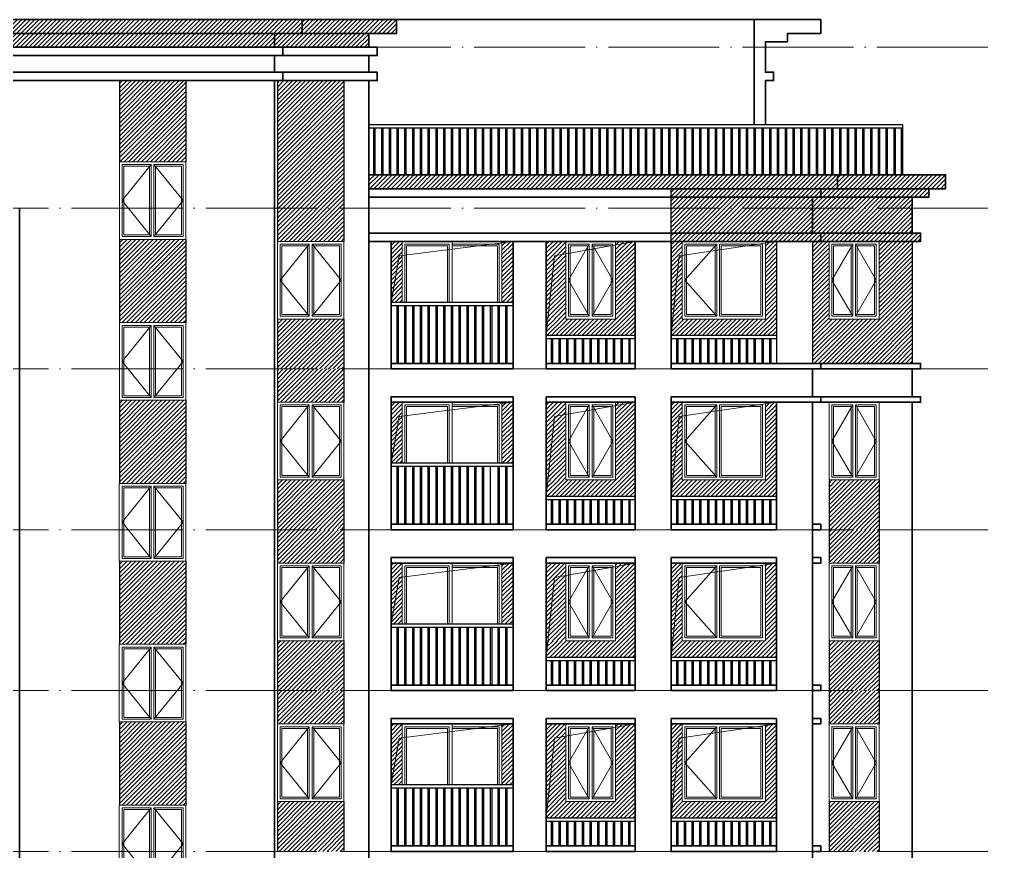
# Model space of a CAD drawing. Extents: x 27938 to 725830, y -209821 to 1628073.
# Drawn here: x 310917 to 328517, y 57840 to 72840 of the extents above; entities that cross this region are included whole.
import ezdxf
from ezdxf.xclip import XClip

# ---------------------------------------------------------------- set-up
doc = ezdxf.new("R2010")
doc.units = 0
doc.header["$LTSCALE"] = 1000
doc.header["$MEASUREMENT"] = 0
doc.header["$XCLIPFRAME"] = 0
doc.linetypes.add('DOTE', pattern=[2.42, 2, -0.2, 0.02, -0.2])
doc.layers.add('3-剖面填充（细）', color=250, linetype='Continuous')
doc.layers.add('Stair-栏杆', color=142, linetype='Continuous')
for name, color, linetype, lineweight in [('DOTE', 19, 'DOTE', 9), ('WINDOW', 144, 'Continuous', 15), ('立面-中轮廓线', 213, 'Continuous', 35), ('立面-普通轮廓', 7, 'Continuous', 18), ('立面-洞口示意', 152, 'Continuous', 13), ('立面-窗开启线', 250, 'Continuous', 13)]:
    doc.layers.add(name, color=color, linetype=linetype, lineweight=lineweight)
pattern_1 = [(45, (-276178.246, 5800), (-39.2886205, 39.2886205), [])]
pattern_2 = [(45, (-276228.246, 5800), (-39.2886205, 39.2886205), [])]
pattern_3 = [(45, (-240617.81, 31264.28), (-39.2886205, 39.2886205), [])]
pattern_4 = [(45, (-240667.81, 31264.28), (-39.2886205, 39.2886205), [])]
pattern_5 = [(45, (-240617.81, 34164.28), (-39.2886205, 39.2886205), [])]
pattern_6 = [(45, (-240667.81, 34164.28), (-39.2886205, 39.2886205), [])]
pattern_7 = [(45, (-234667.73, 13864.28), (-39.2886205, 39.2886205), [])]

# ---------------------------------------------------------------- blocks, each defined once
blk = doc.blocks.new('HFHCDSFFDGD')
at = {"layer": '3-剖面填充（细）'}
h = blk.add_hatch(dxfattribs=at)
h.set_pattern_fill('ANSI31', color=256, scale=35)
h.set_pattern_definition([(45, (-274079.86, 7223), (-39.2886205, 39.2886205), [])])
h.paths.add_polyline_path([(280006, 40476), (280006, 41076), (281206, 41076), (281207, 40476)])
h = blk.add_hatch(dxfattribs=at)
h.set_pattern_fill('ANSI31', color=256, scale=35)
h.set_pattern_definition([(45, (-283729.73, 7223), (-39.2886205, 39.2886205), [])])
h.paths.add_polyline_path([(289956, 41076), (290856, 41076), (290856, 40476), (289956, 40476)])
h = blk.add_hatch(dxfattribs=at)
h.set_pattern_fill('ANSI31', color=256, scale=35)
h.set_pattern_definition([(45, (-272178.246, 5800), (-39.2886205, 39.2886205), [])])
h.paths.add_polyline_path([(282056, 39376), (282256, 39376), (282256, 40476), (282056, 40476)])
h = blk.add_hatch(dxfattribs=at)
h.set_pattern_fill('ANSI31', color=256, scale=35)
h.set_pattern_definition([(45, (-274178.246, 5800), (-39.2886205, 39.2886205), [])])
h.paths.add_polyline_path([(284056, 39376), (284256, 39376), (284256, 40476), (284056, 40476)])
h = blk.add_hatch(dxfattribs=at)
h.set_pattern_fill('ANSI31', color=256, scale=35)
h.set_pattern_definition([(45, (-274978.28, 5800), (-39.2886205, 39.2886205), [])])
h.paths.add_polyline_path([(285206, 39076), (284856, 39076), (284856, 40476), (285206, 40476)])
h = blk.add_hatch(dxfattribs=at)
h.set_pattern_fill('ANSI31', color=256, scale=35)
h.set_pattern_definition(pattern_2)
h.paths.add_polyline_path([(286456, 39076), (286106, 39076), (286106, 40476), (286456, 40476)])
h = blk.add_hatch(dxfattribs=at)
h.set_pattern_fill('ANSI31', color=256, scale=35)
h.set_pattern_definition(pattern_1)
h.paths.add_polyline_path([(287306, 39076), (287106, 39076), (287106, 40476), (287306, 40476)])
h = blk.add_hatch(dxfattribs=at)
h.set_pattern_fill('ANSI31', color=256, scale=35)
h.set_pattern_definition(pattern_1)
h.paths.add_polyline_path([(289006, 39076), (288806, 39076), (288806, 40476), (289006, 40476)])
h = blk.add_hatch(dxfattribs=at)
h.set_pattern_fill('ANSI31', color=256, scale=35)
h.set_pattern_definition([(45, (-274079.86, 4923), (-39.2886205, 39.2886205), [])])
h.paths.add_polyline_path([(280006, 38176), (280006, 39076), (281206, 39076), (281207, 38176)])
h = blk.add_hatch(dxfattribs=at)
h.set_pattern_fill('ANSI31', color=256, scale=35)
h.set_pattern_definition(pattern_2)
h.paths.add_polyline_path([(286456, 38776), (284856, 38776), (284856, 39076), (286456, 39076)])
h = blk.add_hatch(dxfattribs=at)
h.set_pattern_fill('ANSI31', color=256, scale=35)
h.set_pattern_definition(pattern_1)
h.paths.add_polyline_path([(289006, 38776), (287106, 38776), (287106, 39076), (289006, 39076)])
h = blk.add_hatch(dxfattribs=at)
h.set_pattern_fill('ANSI31', color=256, scale=35)
h.set_pattern_definition([(45, (-283729.73, 4923), (-39.2886205, 39.2886205), [])])
h.paths.add_polyline_path([(290856, 38176), (289956, 38176), (289956, 39076), (290856, 39076)])
for p, q in [((280006, 41076), (280006, 40476)), ((281206, 41076), (281206, 40476)), ((289956, 41076), (289956, 40476)), ((290856, 41076), (290856, 40476)), ((280006, 39076), (280006, 38176)), ((281206, 39076), (281206, 38176)), ((289956, 39076), (289956, 38176)), ((290856, 39076), (290856, 38176))]:
    blk.add_line(p, q, dxfattribs=at)
blk = doc.blocks.new('A$C1B273453')
at = {"layer": 'WINDOW'}
for points in [[(50, 1350), (575, 1350), (575, 50), (50, 50)], [(1150, 1350), (625, 1350), (625, 50), (1150, 50)]]:
    blk.add_lwpolyline(points, close=True, dxfattribs=at)
at = {"layer": 'WINDOW', "color": 250}
for points in [[(80, 1320), (545, 1320), (545, 80), (80, 80)], [(1120, 1320), (655, 1320), (655, 80), (1120, 80)]]:
    blk.add_lwpolyline(points, close=True, dxfattribs=at)
at = {"layer": '立面-普通轮廓'}
blk.add_lwpolyline([(1200, 1400), (0, 1400), (0, 0), (1200, 0)], close=True, dxfattribs=at)
at = {"layer": '立面-窗开启线', "color": 251, "ltscale": 0.5, "true_color": 0x636466}
for points in [[(575, 1350), (50, 700), (575, 50)], [(625, 1350), (1150, 700), (625, 50)]]:
    blk.add_lwpolyline(points, dxfattribs=at)
blk = doc.blocks.new('A$C318717E3')
at = {"layer": 'WINDOW'}
for points in [[(50, 1350), (425, 1350), (425, 50), (50, 50)], [(850, 1350), (475, 1350), (475, 50), (850, 50)]]:
    blk.add_lwpolyline(points, close=True, dxfattribs=at)
at = {"layer": 'WINDOW', "color": 250}
for points in [[(80, 1320), (395, 1320), (395, 80), (80, 80)], [(820, 1320), (505, 1320), (505, 80), (820, 80)]]:
    blk.add_lwpolyline(points, close=True, dxfattribs=at)
at = {"layer": '立面-普通轮廓'}
blk.add_lwpolyline([(0, 1400), (900, 1400), (900, 0), (0, 0)], close=True, dxfattribs=at)
at = {"layer": '立面-窗开启线', "color": 251, "ltscale": 0.5, "true_color": 0x636466}
for points in [[(425, 1350), (50, 700), (425, 50)], [(475, 1350), (850, 700), (475, 50)]]:
    blk.add_lwpolyline(points, dxfattribs=at)
blk = doc.blocks.new('A$C1F9D7F8A')
at = {"layer": 'WINDOW'}
for points in [[(-1450, 1350), (-875, 1350), (-875, 50), (-1450, 50)], [(-50, 1350), (-825, 1350), (-825, 50), (-50, 50)]]:
    blk.add_lwpolyline(points, close=True, dxfattribs=at)
at = {"layer": 'WINDOW', "color": 250}
for points in [[(-1420, 1320), (-905, 1320), (-905, 80), (-1420, 80)], [(-80, 1320), (-795, 1320), (-795, 80), (-80, 80)]]:
    blk.add_lwpolyline(points, close=True, dxfattribs=at)
at = {"layer": '立面-普通轮廓'}
blk.add_lwpolyline([(0, 1400), (-1500, 1400), (-1500, 0), (0, 0)], close=True, dxfattribs=at)
at = {"layer": '立面-窗开启线', "color": 251, "ltscale": 0.5, "true_color": 0x636466}
blk.add_lwpolyline([(-875, 1350), (-1450, 700), (-875, 50)], dxfattribs=at)
blk = doc.blocks.new('A$C2CF43C8D')
at = {"layer": 'WINDOW'}
blk.add_line((900, 2300), (900, 0), dxfattribs=at)
for points in [[(50, 2250), (850, 2250), (850, 50), (50, 50)], [(1750, 2250), (900, 2250), (900, 50), (1750, 50)]]:
    blk.add_lwpolyline(points, close=True, dxfattribs=at)
at = {"layer": 'WINDOW', "color": 250}
blk.add_lwpolyline([(80, 2220), (820, 2220), (820, 80), (80, 80)], close=True, dxfattribs=at)
blk.add_lwpolyline([(900, 80), (1720, 80), (1720, 2220), (900, 2220)], dxfattribs=at)
at = {"layer": '立面-普通轮廓'}
blk.add_lwpolyline([(0, 2300), (1800, 2300), (1800, 0), (0, 0)], close=True, dxfattribs=at)
blk = doc.blocks.new('HFGHFHFHF')
at = {"layer": 'Stair-栏杆'}
for p, q in [((284256, 39376), (282056, 39376)), ((284256, 39316), (282056, 39316)), ((286456, 38776), (284856, 38776)), ((289006, 38776), (287106, 38776)), ((286456, 38716), (284856, 38716)), ((289006, 38716), (287106, 38716))]:
    blk.add_line(p, q, dxfattribs=at)
for points in [[(282161, 39316), (282161, 38276)], [(282191, 38276), (282191, 39316)], [(282301, 39316), (282301, 38276)], [(282331, 38276), (282331, 39316)], [(282441, 39316), (282441, 38276)], [(282471, 38276), (282471, 39316)], [(282581, 39316), (282581, 38276)], [(282611, 38276), (282611, 39316)], [(282721, 39316), (282721, 38276)], [(282751, 38276), (282751, 39316)], [(282861, 39316), (282861, 38276)], [(282891, 38276), (282891, 39316)], [(283001, 39316), (283001, 38276)], [(283031, 38276), (283031, 39316)], [(283141, 39316), (283141, 38276)], [(283171, 38276), (283171, 39316)], [(283281, 39316), (283281, 38276)], [(283311, 38276), (283311, 39316)], [(283421, 39316), (283421, 38276)], [(283451, 38276), (283451, 39316)], [(283561, 39316), (283561, 38276)], [(283591, 38276), (283591, 39316)], [(283701, 39316), (283701, 38276)], [(283731, 38276), (283731, 39316)], [(283841, 39316), (283841, 38276)], [(283871, 39316), (283871, 38276)], [(283981, 39316), (283981, 38276)], [(284011, 38276), (284011, 39316)], [(284121, 39316), (284121, 38276)], [(284151, 38276), (284151, 39316)], [(284941, 38716), (284941, 38276)], [(284971, 38276), (284971, 38716)], [(285081, 38716), (285081, 38276)], [(285111, 38276), (285111, 38716)], [(285221, 38716), (285221, 38276)], [(285251, 38276), (285251, 38716)], [(285361, 38716), (285361, 38276)], [(285391, 38276), (285391, 38716)], [(285501, 38716), (285501, 38276)], [(285531, 38276), (285531, 38716)], [(285641, 38716), (285641, 38276)], [(285671, 38276), (285671, 38716)], [(285781, 38716), (285781, 38276)], [(285811, 38276), (285811, 38716)], [(285921, 38716), (285921, 38276)], [(285951, 38276), (285951, 38716)], [(286061, 38716), (286061, 38276)], [(286091, 38276), (286091, 38716)], [(286201, 38716), (286201, 38276)], [(286231, 38276), (286231, 38716)], [(286341, 38716), (286341, 38276)], [(286371, 38276), (286371, 38716)], [(287201, 38716), (287201, 38276)], [(287231, 38276), (287231, 38716)], [(287341, 38716), (287341, 38276)], [(287371, 38276), (287371, 38716)], [(287481, 38716), (287481, 38276)], [(287511, 38276), (287511, 38716)], [(287621, 38716), (287621, 38276)], [(287651, 38276), (287651, 38716)], [(287761, 38716), (287761, 38276)], [(287791, 38276), (287791, 38716)], [(287901, 38716), (287901, 38276)], [(287931, 38276), (287931, 38716)], [(288041, 38716), (288041, 38276)], [(288071, 38276), (288071, 38716)], [(288181, 38716), (288181, 38276)], [(288211, 38276), (288211, 38716)], [(288321, 38716), (288321, 38276)], [(288351, 38276), (288351, 38716)], [(288461, 38716), (288461, 38276)], [(288491, 38276), (288491, 38716)], [(288601, 38716), (288601, 38276)], [(288631, 38276), (288631, 38716)], [(288741, 38716), (288741, 38276)], [(288771, 38276), (288771, 38716)], [(288881, 38716), (288881, 38276)], [(288911, 38276), (288911, 38716)]]:
    blk.add_lwpolyline(points, dxfattribs=at)
at = {"layer": '立面-中轮廓线'}
for p, q in [((275356, 41076), (275356, 38176)), ((279956, 41076), (279956, 38176)), ((279956, 41076), (279956, 38176)), ((281656, 41076), (281656, 38176)), ((289656, 41076), (289656, 38176)), ((291456, 41076), (291456, 38176)), ((282056, 40576), (282056, 38176)), ((284256, 40576), (284256, 38176)), ((284856, 40576), (284856, 38176)), ((286456, 40576), (286456, 38176)), ((287106, 40576), (287106, 38176)), ((289006, 40576), (289006, 38176))]:
    blk.add_line(p, q, dxfattribs=at)
for points in [[(284256, 40576), (282056, 40576), (282056, 40476), (284256, 40476)], [(284256, 38276), (282056, 38276), (282056, 38176), (284256, 38176)]]:
    blk.add_lwpolyline(points, close=True, dxfattribs=at)
for points in [[(286456, 40576), (284856, 40576)], [(289006, 40576), (287106, 40576)], [(289656, 40476), (289806, 40476), (289806, 40576), (289656, 40576)], [(284856, 40476), (286456, 40476)], [(287106, 40476), (289006, 40476)], [(286456, 38276), (284856, 38276)], [(289006, 38276), (287106, 38276)], [(289656, 38176), (289806, 38176), (289806, 38276), (289656, 38276)], [(284856, 38176), (286456, 38176)], [(287106, 38176), (289006, 38176)]]:
    blk.add_lwpolyline(points, dxfattribs=at)
for name, p in [('A$C1B273453', (277156, 40511)), ('A$C1B273453', (280006, 39076)), ('A$C318717E3', (285206, 39076)), ('A$C1F9D7F8A', (288806, 39076)), ('A$C318717E3', (289956, 39076))]:
    blk.add_blockref(name, p)
ref = blk.add_blockref('A$C2CF43C8D', (282256, 38176))
XClip(ref).set_block_clipping_path([(0, 1199.9999183439), (1800.0002853817, 2300.0000000003)])

msp = doc.modelspace()

# ---------------------------------------------------------------- hatches: boundary and pattern name
at = {"layer": '3-剖面填充（细）'}
h = msp.add_hatch(dxfattribs=at)
h.set_pattern_fill('ANSI31', color=256, scale=35)
h.set_pattern_definition([(45, (-141249.87, 26564.31), (-39.2886205, 39.2886205), [])])
h.paths.add_polyline_path([(317216.5, 72340.3), (309216.7, 72340.3), (309216.7, 72590.3), (308716.7, 72590.3), (308716.7, 72840.3), (317716.5, 72840.3), (317716.5, 72590.3), (317216.5, 72590.3)])
h = msp.add_hatch(dxfattribs=at)
h.set_pattern_fill('ANSI31', color=256, scale=35)
h.set_pattern_definition([(45, (-208069.29, 36187.31), (-39.2886205, 39.2886205), [])])
h.paths.add_polyline_path([(312716.5, 70275.3), (313916.9, 70275.3), (313917.5, 71740.3), (312717.1, 71740.3)])
h = msp.add_hatch(dxfattribs=at)
h.set_pattern_fill('ANSI31', color=256, scale=35)
h.set_pattern_definition([(45, (-232319.29, 35587.28), (-39.2886205, 39.2886205), [])])
h.paths.add_polyline_path([(316766.7, 68840.3), (316766.7, 71740.3), (315567.1, 71740.3), (315566.3, 68840.3)])
h = msp.add_hatch(dxfattribs=at)
h.set_pattern_fill('ANSI31', color=256, scale=35)
h.set_pattern_definition([(45, (-151149.965, 23764.28), (-39.2886205, 39.2886205), [])])
h.paths.add_polyline_path([(317416.6, 70040.3), (317216.6, 69790.3), (317216.6, 69790.3)])
h.paths.add_polyline_path([(317216.7, 70040.3), (317216.7, 69790.3), (322666.7, 69790.3), (322666.7, 68840.3), (327166.5, 68840.3), (327166.5, 68990.3), (327016.5, 68990.3), (327016.5, 69640.3), (327316.5, 69640.3), (327316.5, 69790.3), (327616.5, 69790.3), (327616.5, 70040.3)])
h = msp.add_hatch(dxfattribs=at)
h.set_pattern_fill('ANSI31', color=256, scale=35)
h.set_pattern_definition([(45, (-208069.296, 33322.28), (-39.2886205, 39.2886205), [])])
h.paths.add_polyline_path([(312716.5, 67375.3), (313916.9, 67375.3), (313917.5, 68875.3), (312717.1, 68875.3)])
h = msp.add_hatch(dxfattribs=at)
h.set_pattern_fill('ANSI31', color=256, scale=35)
h.set_pattern_definition([(45, (-236617.81, 34164.28), (-39.2886205, 39.2886205), [])])
h.paths.add_polyline_path([(317616.6, 67740.3), (317816.6, 67740.3), (317816.6, 68840.3), (317616.6, 68840.3)])
h = msp.add_hatch(dxfattribs=at)
h.set_pattern_fill('ANSI31', color=256, scale=35)
h.set_pattern_definition([(45, (-238617.81, 34164.28), (-39.2886205, 39.2886205), [])])
h.paths.add_polyline_path([(319616.6, 67740.3), (319816.6, 67740.3), (319816.6, 68840.3), (319616.6, 68840.3)])
h = msp.add_hatch(dxfattribs=at)
h.set_pattern_fill('ANSI31', color=256, scale=35)
h.set_pattern_definition([(45, (-239417.84, 34164.28), (-39.2886205, 39.2886205), [])])
h.paths.add_polyline_path([(320766.6, 67440.3), (320416.6, 67440.3), (320416.6, 68840.3), (320766.6, 68840.3)])
h = msp.add_hatch(dxfattribs=at)
h.set_pattern_fill('ANSI31', color=256, scale=35)
h.set_pattern_definition(pattern_6)
h.paths.add_polyline_path([(322016.5, 67440.3), (321666.6, 67440.3), (321666.6, 68840.3), (322016.5, 68840.3)])
h = msp.add_hatch(dxfattribs=at)
h.set_pattern_fill('ANSI31', color=256, scale=35)
h.set_pattern_definition(pattern_5)
h.paths.add_polyline_path([(322866.5, 67440.3), (322666.5, 67440.3), (322666.5, 68840.3), (322866.5, 68840.3)])
h = msp.add_hatch(dxfattribs=at)
h.set_pattern_fill('ANSI31', color=256, scale=35)
h.set_pattern_definition(pattern_5)
h.paths.add_polyline_path([(324566.5, 67440.3), (324366.5, 67440.3), (324366.5, 68840.3), (324566.5, 68840.3)])
h = msp.add_hatch(dxfattribs=at)
h.set_pattern_fill('ANSI31', color=256, scale=35)
h.set_pattern_definition(pattern_7)
h.paths.add_polyline_path([(325516.6, 67440.3), (325216.7, 67440.3), (325216.7, 68840.3), (325516.6, 68840.3)])
h = msp.add_hatch(dxfattribs=at)
h.set_pattern_fill('ANSI31', color=256, scale=35)
h.set_pattern_definition(pattern_7)
h.paths.add_polyline_path([(327016.7, 67440.3), (326416.6, 67440.3), (326416.6, 68840.3), (327016.7, 68840.3)])
h = msp.add_hatch(dxfattribs=at)
h.set_pattern_fill('ANSI31', color=256, scale=35)
h.set_pattern_definition([(45, (-238519.42, 33287.28), (-39.2886205, 39.2886205), [])])
h.paths.add_polyline_path([(315566.6, 66540.3), (315566.6, 67440.3), (316766.2, 67440.3), (316767, 66540.3)])
h = msp.add_hatch(dxfattribs=at)
h.set_pattern_fill('ANSI31', color=256, scale=35)
h.set_pattern_definition(pattern_6)
h.paths.add_polyline_path([(322016.5, 67140.3), (320416.6, 67140.3), (320416.6, 67440.3), (322016.5, 67440.3)])
h = msp.add_hatch(dxfattribs=at)
h.set_pattern_fill('ANSI31', color=256, scale=35)
h.set_pattern_definition(pattern_5)
h.paths.add_polyline_path([(324566.5, 67140.3), (322666.5, 67140.3), (322666.5, 67440.3), (324566.5, 67440.3)])
h = msp.add_hatch(dxfattribs=at)
h.set_pattern_fill('ANSI31', color=256, scale=35)
h.set_pattern_definition(pattern_7)
h.paths.add_polyline_path([(327017, 66640.3), (325217, 66640.3), (325216.3, 67440.3), (327016.3, 67440.3)])
h = msp.add_hatch(dxfattribs=at)
h.set_pattern_fill('ANSI31', color=256, scale=35)
h.set_pattern_definition([(45, (-238519.42, 32687.28), (-39.2886205, 39.2886205), [])])
h.paths.add_polyline_path([(315566.6, 65940.3), (315566.6, 66540.3), (316766.4, 66540.3), (316767, 65940.3)])
h = msp.add_hatch(dxfattribs=at)
h.set_pattern_fill('ANSI31', color=256, scale=35)
h.set_pattern_definition([(45, (-208069.296, 30422.28), (-39.2886205, 39.2886205), [])])
h.paths.add_polyline_path([(312716.5, 64475.3), (313916.9, 64475.3), (313917.5, 65975.3), (312717.1, 65975.3)])
h = msp.add_hatch(dxfattribs=at)
h.set_pattern_fill('ANSI31', color=256, scale=35)
h.set_pattern_definition([(45, (-236617.81, 31264.28), (-39.2886205, 39.2886205), [])])
h.paths.add_polyline_path([(317616.6, 64840.3), (317816.6, 64840.3), (317816.6, 65940.3), (317616.6, 65940.3)])
h = msp.add_hatch(dxfattribs=at)
h.set_pattern_fill('ANSI31', color=256, scale=35)
h.set_pattern_definition([(45, (-238617.81, 31264.28), (-39.2886205, 39.2886205), [])])
h.paths.add_polyline_path([(319616.6, 64840.3), (319816.6, 64840.3), (319816.6, 65940.3), (319616.6, 65940.3)])
h = msp.add_hatch(dxfattribs=at)
h.set_pattern_fill('ANSI31', color=256, scale=35)
h.set_pattern_definition([(45, (-239417.84, 31264.28), (-39.2886205, 39.2886205), [])])
h.paths.add_polyline_path([(320766.6, 64540.3), (320416.6, 64540.3), (320416.6, 65940.3), (320766.6, 65940.3)])
h = msp.add_hatch(dxfattribs=at)
h.set_pattern_fill('ANSI31', color=256, scale=35)
h.set_pattern_definition(pattern_4)
h.paths.add_polyline_path([(322016.5, 64540.3), (321666.6, 64540.3), (321666.6, 65940.3), (322016.5, 65940.3)])
h = msp.add_hatch(dxfattribs=at)
h.set_pattern_fill('ANSI31', color=256, scale=35)
h.set_pattern_definition(pattern_3)
h.paths.add_polyline_path([(322866.5, 64540.3), (322666.5, 64540.3), (322666.5, 65940.3), (322866.5, 65940.3)])
h = msp.add_hatch(dxfattribs=at)
h.set_pattern_fill('ANSI31', color=256, scale=35)
h.set_pattern_definition(pattern_3)
h.paths.add_polyline_path([(324566.5, 64540.3), (324366.5, 64540.3), (324366.5, 65940.3), (324566.5, 65940.3)])
h = msp.add_hatch(dxfattribs=at)
h.set_pattern_fill('ANSI31', color=256, scale=35)
h.set_pattern_definition([(45, (-238519.42, 30387.28), (-39.2886205, 39.2886205), [])])
h.paths.add_polyline_path([(315566.6, 63640.3), (315566.6, 64540.3), (316766.2, 64540.3), (316767, 63640.3)])
h = msp.add_hatch(dxfattribs=at)
h.set_pattern_fill('ANSI31', color=256, scale=35)
h.set_pattern_definition(pattern_4)
h.paths.add_polyline_path([(322016.5, 64240.3), (320416.6, 64240.3), (320416.6, 64540.3), (322016.5, 64540.3)])
h = msp.add_hatch(dxfattribs=at)
h.set_pattern_fill('ANSI31', color=256, scale=35)
h.set_pattern_definition(pattern_3)
h.paths.add_polyline_path([(324566.5, 64240.3), (322666.5, 64240.3), (322666.5, 64540.3), (324566.5, 64540.3)])
h = msp.add_hatch(dxfattribs=at)
h.set_pattern_fill('ANSI31', color=256, scale=35)
h.set_pattern_definition([(45, (-248169.29, 30387.28), (-39.2886205, 39.2886205), [])])
h.paths.add_polyline_path([(326416.8, 63640.3), (325516.8, 63640.3), (325516.1, 64540.3), (326416.1, 64540.3)])
h = msp.add_hatch(dxfattribs=at)
h.set_pattern_fill('ANSI31', color=256, scale=35)
h.set_pattern_definition([(45, (-208069.296, 27522.28), (-39.2886205, 39.2886205), [])])
h.paths.add_polyline_path([(312716.5, 61575.3), (313916.9, 61575.3), (313917.5, 63075.3), (312717.1, 63075.3)])
h = msp.add_hatch(dxfattribs=at)
h.set_pattern_fill('ANSI31', color=256, scale=35)
h.set_pattern_definition([(45, (-208069.296, 24622.28), (-39.2886205, 39.2886205), [])])
h.paths.add_polyline_path([(312716.5, 58675.3), (313916.9, 58675.3), (313917.5, 60175.3), (312717.1, 60175.3)])

# ---------------------------------------------------------------- linework, layer by layer
at = {"color": 7}
for p, q in [((324566.7, 68840.3), (324566.7, 66640.3)), ((325216.7, 68840.3), (325216.7, 66640.3)), ((327016.7, 68840.3), (327016.7, 66640.3))]:
    msp.add_line(p, q, dxfattribs=at)
at = {"layer": '3-剖面填充（细）'}
for p, q in [((312716.7, 71740.3), (312716.7, 70275.3)), ((313916.7, 71740.3), (313916.7, 70275.3)), ((315566.7, 71740.3), (315566.7, 68840.3)), ((316766.7, 71740.3), (316766.7, 68840.3)), ((322666.7, 68840.3), (322666.7, 69790.3)), ((312716.7, 68875.3), (312716.7, 67375.3)), ((313916.7, 68875.3), (313916.7, 67375.3)), ((315566.6, 67440.3), (315566.6, 66540.3)), ((316766.6, 67440.3), (316766.6, 66540.3)), ((315566.6, 66540.3), (315566.6, 65940.3)), ((316766.6, 66540.3), (316766.6, 65940.3)), ((312716.7, 65975.3), (312716.7, 64475.3)), ((313916.7, 65975.3), (313916.7, 64475.3)), ((315566.6, 64540.3), (315566.6, 63640.3)), ((316766.6, 64540.3), (316766.6, 63640.3)), ((325516.4, 64540.3), (325516.4, 63640.3)), ((326416.4, 64540.3), (326416.4, 63640.3)), ((312716.7, 63075.3), (312716.7, 61575.3)), ((313916.7, 63075.3), (313916.7, 61575.3)), ((312716.7, 60175.3), (312716.7, 58675.3)), ((313916.7, 60175.3), (313916.7, 58675.3))]:
    msp.add_line(p, q, dxfattribs=at)
at = {"layer": 'DOTE', "linetype": 'DOTE'}
for p, q in [((270716.6, 72340.3), (328516.6, 72340.3)), ((270716.6, 69440.3), (328516.6, 69440.3)), ((270716.6, 69440.3), (328516.6, 69440.3)), ((270716.6, 66540.3), (328516.6, 66540.3)), ((270716.6, 63640.3), (328516.6, 63640.3)), ((270716.6, 60740.3), (328516.6, 60740.3)), ((270716.6, 57840.3), (328516.6, 57840.3))]:
    msp.add_line(p, q, dxfattribs=at)
at = {"layer": 'Stair-栏杆'}
for p, q in [((326846.5, 70940.3), (317216.7, 70940.3)), ((326846.5, 70880.3), (317216.7, 70880.3)), ((319816.7, 67740.3), (317616.7, 67740.3)), ((319816.7, 67680.3), (317616.7, 67680.3)), ((322016.7, 67140.3), (320416.7, 67140.3)), ((322016.7, 67080.3), (320416.7, 67080.3)), ((324566.7, 67140.3), (322666.7, 67140.3)), ((324566.7, 67080.3), (322666.7, 67080.3)), ((319816.7, 64840.3), (317616.7, 64840.3)), ((319816.7, 64780.3), (317616.7, 64780.3)), ((322016.7, 64240.3), (320416.7, 64240.3)), ((324566.7, 64240.3), (322666.7, 64240.3)), ((322016.7, 64180.3), (320416.7, 64180.3)), ((324566.7, 64180.3), (322666.7, 64180.3))]:
    msp.add_line(p, q, dxfattribs=at)
for points in [[(326846.5, 70040.3), (326846.5, 70940.3)], [(317301.5, 70880.3), (317301.5, 70040.3)], [(317331.5, 70040.3), (317331.5, 70880.3)], [(317441.5, 70880.3), (317441.5, 70040.3)], [(317471.5, 70040.3), (317471.5, 70880.3)], [(317581.5, 70880.3), (317581.5, 70040.3)], [(317611.5, 70040.3), (317611.5, 70880.3)], [(317721.5, 70880.3), (317721.5, 70040.3)], [(317751.5, 70040.3), (317751.5, 70880.3)], [(317861.5, 70880.3), (317861.5, 70040.3)], [(317891.5, 70040.3), (317891.5, 70880.3)], [(318001.5, 70880.3), (318001.5, 70040.3)], [(318031.5, 70040.3), (318031.5, 70880.3)], [(318141.5, 70880.3), (318141.5, 70040.3)], [(318171.5, 70040.3), (318171.5, 70880.3)], [(318281.5, 70880.3), (318281.5, 70040.3)], [(318311.5, 70040.3), (318311.5, 70880.3)], [(318421.5, 70880.3), (318421.5, 70040.3)], [(318451.5, 70040.3), (318451.5, 70880.3)], [(318561.5, 70880.3), (318561.5, 70040.3)], [(318591.5, 70040.3), (318591.5, 70880.3)], [(318701.5, 70880.3), (318701.5, 70040.3)], [(318731.5, 70040.3), (318731.5, 70880.3)], [(318841.5, 70880.3), (318841.5, 70040.3)], [(318871.5, 70040.3), (318871.5, 70880.3)], [(318981.5, 70880.3), (318981.5, 70040.3)], [(319011.5, 70040.3), (319011.5, 70880.3)], [(319121.5, 70880.3), (319121.5, 70040.3)], [(319151.5, 70040.3), (319151.5, 70880.3)], [(319261.5, 70880.3), (319261.5, 70040.3)], [(319291.5, 70040.3), (319291.5, 70880.3)], [(319401.5, 70880.3), (319401.5, 70040.3)], [(319431.5, 70040.3), (319431.5, 70880.3)], [(319541.5, 70880.3), (319541.5, 70040.3)], [(319571.5, 70040.3), (319571.5, 70880.3)], [(319681.5, 70880.3), (319681.5, 70040.3)], [(319711.5, 70040.3), (319711.5, 70880.3)], [(319821.5, 70880.3), (319821.5, 70040.3)], [(319851.5, 70040.3), (319851.5, 70880.3)], [(319961.5, 70880.3), (319961.5, 70040.3)], [(319991.5, 70040.3), (319991.5, 70880.3)], [(320101.5, 70880.3), (320101.5, 70040.3)], [(320131.5, 70040.3), (320131.5, 70880.3)], [(320241.5, 70880.3), (320241.5, 70040.3)], [(320271.5, 70040.3), (320271.5, 70880.3)], [(320381.5, 70880.3), (320381.5, 70040.3)], [(320411.5, 70040.3), (320411.5, 70880.3)], [(320521.5, 70880.3), (320521.5, 70040.3)], [(320551.5, 70040.3), (320551.5, 70880.3)], [(320661.5, 70880.3), (320661.5, 70040.3)], [(320691.5, 70040.3), (320691.5, 70880.3)], [(320801.5, 70880.3), (320801.5, 70040.3)], [(320831.5, 70040.3), (320831.5, 70880.3)], [(320941.5, 70880.3), (320941.5, 70040.3)], [(320971.5, 70040.3), (320971.5, 70880.3)], [(321081.5, 70880.3), (321081.5, 70040.3)], [(321111.5, 70040.3), (321111.5, 70880.3)], [(321221.5, 70880.3), (321221.5, 70040.3)], [(321251.5, 70040.3), (321251.5, 70880.3)], [(321361.5, 70880.3), (321361.5, 70040.3)], [(321391.5, 70040.3), (321391.5, 70880.3)], [(321501.5, 70880.3), (321501.5, 70040.3)], [(321531.5, 70040.3), (321531.5, 70880.3)], [(321641.5, 70880.3), (321641.5, 70040.3)], [(321671.5, 70040.3), (321671.5, 70880.3)], [(321781.5, 70880.3), (321781.5, 70040.3)], [(321811.5, 70040.3), (321811.5, 70880.3)], [(321921.5, 70880.3), (321921.5, 70040.3)], [(321951.5, 70040.3), (321951.5, 70880.3)], [(322061.5, 70880.3), (322061.5, 70040.3)], [(322091.5, 70040.3), (322091.5, 70880.3)], [(322201.5, 70880.3), (322201.5, 70040.3)], [(322231.5, 70040.3), (322231.5, 70880.3)], [(322341.5, 70880.3), (322341.5, 70040.3)], [(322371.5, 70040.3), (322371.5, 70880.3)], [(322481.5, 70880.3), (322481.5, 70040.3)], [(322511.5, 70040.3), (322511.5, 70880.3)], [(322621.5, 70880.3), (322621.5, 70040.3)], [(322651.5, 70040.3), (322651.5, 70880.3)], [(322761.5, 70880.3), (322761.5, 70040.3)], [(322791.5, 70040.3), (322791.5, 70880.3)], [(322901.5, 70880.3), (322901.5, 70040.3)], [(322931.5, 70040.3), (322931.5, 70880.3)], [(323041.5, 70880.3), (323041.5, 70040.3)], [(323071.5, 70040.3), (323071.5, 70880.3)], [(323181.5, 70880.3), (323181.5, 70040.3)], [(323211.5, 70040.3), (323211.5, 70880.3)], [(323321.5, 70880.3), (323321.5, 70040.3)], [(323351.5, 70040.3), (323351.5, 70880.3)], [(323461.5, 70880.3), (323461.5, 70040.3)], [(323491.5, 70040.3), (323491.5, 70880.3)], [(323601.5, 70880.3), (323601.5, 70040.3)], [(323631.5, 70040.3), (323631.5, 70880.3)], [(323741.5, 70880.3), (323741.5, 70040.3)], [(323771.5, 70040.3), (323771.5, 70880.3)], [(323881.5, 70880.3), (323881.5, 70040.3)], [(323911.5, 70040.3), (323911.5, 70880.3)], [(324021.5, 70880.3), (324021.5, 70040.3)], [(324051.5, 70040.3), (324051.5, 70880.3)], [(324161.5, 70880.3), (324161.5, 70040.3)], [(324191.5, 70040.3), (324191.5, 70880.3)], [(324301.5, 70880.3), (324301.5, 70040.3)], [(324331.5, 70040.3), (324331.5, 70880.3)], [(324441.5, 70880.3), (324441.5, 70040.3)], [(324471.5, 70040.3), (324471.5, 70880.3)], [(324581.5, 70880.3), (324581.5, 70040.3)], [(324611.5, 70040.3), (324611.5, 70880.3)], [(324721.5, 70880.3), (324721.5, 70040.3)], [(324751.5, 70040.3), (324751.5, 70880.3)], [(324861.5, 70880.3), (324861.5, 70040.3)], [(324891.5, 70040.3), (324891.5, 70880.3)], [(325001.5, 70880.3), (325001.5, 70040.3)], [(325031.5, 70040.3), (325031.5, 70880.3)], [(325141.5, 70880.3), (325141.5, 70040.3)], [(325171.5, 70040.3), (325171.5, 70880.3)], [(325281.5, 70880.3), (325281.5, 70040.3)], [(325311.5, 70040.3), (325311.5, 70880.3)], [(325421.5, 70880.3), (325421.5, 70040.3)], [(325451.5, 70040.3), (325451.5, 70880.3)], [(325561.5, 70880.3), (325561.5, 70040.3)], [(325591.5, 70040.3), (325591.5, 70880.3)], [(325701.5, 70880.3), (325701.5, 70040.3)], [(325731.5, 70040.3), (325731.5, 70880.3)], [(325841.5, 70880.3), (325841.5, 70040.3)], [(325871.5, 70040.3), (325871.5, 70880.3)], [(325981.5, 70880.3), (325981.5, 70040.3)], [(326011.5, 70040.3), (326011.5, 70880.3)], [(326121.5, 70880.3), (326121.5, 70040.3)], [(326151.5, 70040.3), (326151.5, 70880.3)], [(326261.5, 70880.3), (326261.5, 70040.3)], [(326291.5, 70040.3), (326291.5, 70880.3)], [(326401.5, 70880.3), (326401.5, 70040.3)], [(326431.5, 70040.3), (326431.5, 70880.3)], [(326541.5, 70880.3), (326541.5, 70040.3)], [(326571.5, 70040.3), (326571.5, 70880.3)], [(326681.5, 70880.3), (326681.5, 70040.3)], [(326711.5, 70040.3), (326711.5, 70880.3)], [(326816.5, 70880.3), (326816.5, 70040.3)], [(317721.7, 67680.3), (317721.7, 66640.3)], [(317751.7, 66640.3), (317751.7, 67680.3)], [(317861.7, 67680.3), (317861.7, 66640.3)], [(317891.7, 66640.3), (317891.7, 67680.3)], [(318001.7, 67680.3), (318001.7, 66640.3)], [(318031.7, 66640.3), (318031.7, 67680.3)], [(318141.7, 67680.3), (318141.7, 66640.3)], [(318171.7, 66640.3), (318171.7, 67680.3)], [(318281.7, 67680.3), (318281.7, 66640.3)], [(318311.7, 66640.3), (318311.7, 67680.3)], [(318421.7, 67680.3), (318421.7, 66640.3)], [(318451.7, 66640.3), (318451.7, 67680.3)], [(318561.7, 67680.3), (318561.7, 66640.3)], [(318591.7, 66640.3), (318591.7, 67680.3)], [(318701.7, 67680.3), (318701.7, 66640.3)], [(318731.7, 66640.3), (318731.7, 67680.3)], [(318841.7, 67680.3), (318841.7, 66640.3)], [(318871.7, 66640.3), (318871.7, 67680.3)], [(318981.7, 67680.3), (318981.7, 66640.3)], [(319011.7, 66640.3), (319011.7, 67680.3)], [(319121.7, 67680.3), (319121.7, 66640.3)], [(319151.7, 66640.3), (319151.7, 67680.3)], [(319261.7, 67680.3), (319261.7, 66640.3)], [(319291.7, 66640.3), (319291.7, 67680.3)], [(319401.7, 67680.3), (319401.7, 66640.3)], [(319431.7, 67680.3), (319431.7, 66640.3)], [(319541.7, 67680.3), (319541.7, 66640.3)], [(319571.7, 66640.3), (319571.7, 67680.3)], [(319681.7, 67680.3), (319681.7, 66640.3)], [(319711.7, 66640.3), (319711.7, 67680.3)], [(320501.7, 67080.3), (320501.7, 66640.3)], [(320531.7, 66640.3), (320531.7, 67080.3)], [(320641.7, 67080.3), (320641.7, 66640.3)], [(320671.7, 66640.3), (320671.7, 67080.3)], [(320781.7, 67080.3), (320781.7, 66640.3)], [(320811.7, 66640.3), (320811.7, 67080.3)], [(320921.7, 67080.3), (320921.7, 66640.3)], [(320951.7, 66640.3), (320951.7, 67080.3)], [(321061.7, 67080.3), (321061.7, 66640.3)], [(321091.7, 66640.3), (321091.7, 67080.3)], [(321201.7, 67080.3), (321201.7, 66640.3)], [(321231.7, 66640.3), (321231.7, 67080.3)], [(321341.7, 67080.3), (321341.7, 66640.3)], [(321371.7, 66640.3), (321371.7, 67080.3)], [(321481.7, 67080.3), (321481.7, 66640.3)], [(321511.7, 66640.3), (321511.7, 67080.3)], [(321621.7, 67080.3), (321621.7, 66640.3)], [(321651.7, 66640.3), (321651.7, 67080.3)], [(321761.7, 67080.3), (321761.7, 66640.3)], [(321791.7, 66640.3), (321791.7, 67080.3)], [(321901.7, 67080.3), (321901.7, 66640.3)], [(321931.7, 66640.3), (321931.7, 67080.3)], [(322761.7, 67080.3), (322761.7, 66640.3)], [(322791.7, 66640.3), (322791.7, 67080.3)], [(322901.7, 67080.3), (322901.7, 66640.3)], [(322931.7, 66640.3), (322931.7, 67080.3)], [(323041.7, 67080.3), (323041.7, 66640.3)], [(323071.7, 66640.3), (323071.7, 67080.3)], [(323181.7, 67080.3), (323181.7, 66640.3)], [(323211.7, 66640.3), (323211.7, 67080.3)], [(323321.7, 67080.3), (323321.7, 66640.3)], [(323351.7, 66640.3), (323351.7, 67080.3)], [(323461.7, 67080.3), (323461.7, 66640.3)], [(323491.7, 66640.3), (323491.7, 67080.3)], [(323601.7, 67080.3), (323601.7, 66640.3)], [(323631.7, 66640.3), (323631.7, 67080.3)], [(323741.7, 67080.3), (323741.7, 66640.3)], [(323771.7, 66640.3), (323771.7, 67080.3)], [(323881.7, 67080.3), (323881.7, 66640.3)], [(323911.7, 66640.3), (323911.7, 67080.3)], [(324021.7, 67080.3), (324021.7, 66640.3)], [(324051.7, 66640.3), (324051.7, 67080.3)], [(324161.7, 67080.3), (324161.7, 66640.3)], [(324191.7, 66640.3), (324191.7, 67080.3)], [(324301.7, 67080.3), (324301.7, 66640.3)], [(324331.7, 66640.3), (324331.7, 67080.3)], [(324441.7, 67080.3), (324441.7, 66640.3)], [(324471.7, 66640.3), (324471.7, 67080.3)], [(317721.7, 64780.3), (317721.7, 63740.3)], [(317751.7, 63740.3), (317751.7, 64780.3)], [(317861.7, 64780.3), (317861.7, 63740.3)], [(317891.7, 63740.3), (317891.7, 64780.3)], [(318001.7, 64780.3), (318001.7, 63740.3)], [(318031.7, 63740.3), (318031.7, 64780.3)], [(318141.7, 64780.3), (318141.7, 63740.3)], [(318171.7, 63740.3), (318171.7, 64780.3)], [(318281.7, 64780.3), (318281.7, 63740.3)], [(318311.7, 63740.3), (318311.7, 64780.3)], [(318421.7, 64780.3), (318421.7, 63740.3)], [(318451.7, 63740.3), (318451.7, 64780.3)], [(318561.7, 64780.3), (318561.7, 63740.3)], [(318591.7, 63740.3), (318591.7, 64780.3)], [(318701.7, 64780.3), (318701.7, 63740.3)], [(318731.7, 63740.3), (318731.7, 64780.3)], [(318841.7, 64780.3), (318841.7, 63740.3)], [(318871.7, 63740.3), (318871.7, 64780.3)], [(318981.7, 64780.3), (318981.7, 63740.3)], [(319011.7, 63740.3), (319011.7, 64780.3)], [(319121.7, 64780.3), (319121.7, 63740.3)], [(319151.7, 63740.3), (319151.7, 64780.3)], [(319261.7, 64780.3), (319261.7, 63740.3)], [(319291.7, 63740.3), (319291.7, 64780.3)], [(319401.7, 64780.3), (319401.7, 63740.3)], [(319541.7, 64780.3), (319541.7, 63740.3)], [(319571.7, 63740.3), (319571.7, 64780.3)], [(319681.7, 64780.3), (319681.7, 63740.3)], [(319711.7, 63740.3), (319711.7, 64780.3)], [(320501.7, 64180.3), (320501.7, 63740.3)], [(320531.7, 63740.3), (320531.7, 64180.3)], [(320641.7, 64180.3), (320641.7, 63740.3)], [(320671.7, 63740.3), (320671.7, 64180.3)], [(320781.7, 64180.3), (320781.7, 63740.3)], [(320811.7, 63740.3), (320811.7, 64180.3)], [(320921.7, 64180.3), (320921.7, 63740.3)], [(320951.7, 63740.3), (320951.7, 64180.3)], [(321061.7, 64180.3), (321061.7, 63740.3)], [(321091.7, 63740.3), (321091.7, 64180.3)], [(321201.7, 64180.3), (321201.7, 63740.3)], [(321231.7, 63740.3), (321231.7, 64180.3)], [(321341.7, 64180.3), (321341.7, 63740.3)], [(321371.7, 63740.3), (321371.7, 64180.3)], [(321481.7, 64180.3), (321481.7, 63740.3)], [(321511.7, 63740.3), (321511.7, 64180.3)], [(321621.7, 64180.3), (321621.7, 63740.3)], [(321651.7, 63740.3), (321651.7, 64180.3)], [(321761.7, 64180.3), (321761.7, 63740.3)], [(321791.7, 63740.3), (321791.7, 64180.3)], [(321901.7, 64180.3), (321901.7, 63740.3)], [(321931.7, 63740.3), (321931.7, 64180.3)], [(322761.7, 64180.3), (322761.7, 63740.3)], [(322791.7, 63740.3), (322791.7, 64180.3)], [(322901.7, 64180.3), (322901.7, 63740.3)], [(322931.7, 63740.3), (322931.7, 64180.3)], [(323041.7, 64180.3), (323041.7, 63740.3)], [(323071.7, 63740.3), (323071.7, 64180.3)], [(323181.7, 64180.3), (323181.7, 63740.3)], [(323211.7, 63740.3), (323211.7, 64180.3)], [(323321.7, 64180.3), (323321.7, 63740.3)], [(323351.7, 63740.3), (323351.7, 64180.3)], [(323461.7, 64180.3), (323461.7, 63740.3)], [(323491.7, 63740.3), (323491.7, 64180.3)], [(323601.7, 64180.3), (323601.7, 63740.3)], [(323631.7, 63740.3), (323631.7, 64180.3)], [(323741.7, 64180.3), (323741.7, 63740.3)], [(323771.7, 63740.3), (323771.7, 64180.3)], [(323881.7, 64180.3), (323881.7, 63740.3)], [(323911.7, 63740.3), (323911.7, 64180.3)], [(324021.7, 64180.3), (324021.7, 63740.3)], [(324051.7, 63740.3), (324051.7, 64180.3)], [(324161.7, 64180.3), (324161.7, 63740.3)], [(324191.7, 63740.3), (324191.7, 64180.3)], [(324301.7, 64180.3), (324301.7, 63740.3)], [(324331.7, 63740.3), (324331.7, 64180.3)], [(324441.7, 64180.3), (324441.7, 63740.3)], [(324471.7, 63740.3), (324471.7, 64180.3)]]:
    msp.add_lwpolyline(points, dxfattribs=at)
at = {"layer": '立面-中轮廓线', "color": 2}
for p, q in [((317216.7, 72840.3), (309216.7, 72840.3)), ((317216.7, 72590.3), (309216.7, 72590.3)), ((317216.7, 72340.3), (309216.7, 72340.3)), ((317216.7, 72190.3), (309216.7, 72190.3)), ((317216.7, 71890.3), (309216.7, 71890.3)), ((317216.7, 71740.3), (309216.7, 71740.3)), ((327016.5, 70040.3), (317216.7, 70040.3)), ((327316.5, 69790.3), (317216.7, 69790.3)), ((327016.5, 69640.3), (317216.7, 69640.3)), ((327016.5, 68990.3), (317216.7, 68990.3)), ((327016.5, 68840.3), (317216.7, 68840.3)), ((322666.7, 66640.3), (322666.7, 66540.3)), ((327016.5, 66640.3), (324566.7, 66640.3)), ((327016.5, 66540.3), (324566.7, 66540.3)), ((322666.7, 66040.3), (322666.7, 65940.3)), ((327016.5, 66040.3), (324566.7, 66040.3)), ((327016.5, 65940.3), (324566.7, 65940.3))]:
    msp.add_line(p, q, dxfattribs=at)
at = {"layer": '立面-中轮廓线', "color": 251, "true_color": 0x636466}
for p, q in [((324366.5, 72840.3), (317716.5, 72840.3)), ((324166.5, 70940.3), (324166.5, 72840.3)), ((324366.5, 70940.3), (324366.5, 71740.3))]:
    msp.add_line(p, q, dxfattribs=at)
at = {"layer": '立面-中轮廓线'}
for p, q in [((315516.6, 69440.3), (315516.6, 71740.3)), ((317216.7, 71740.3), (317216.7, 66540.3)), ((310916.7, 69440.3), (310916.7, 66540.3)), ((315516.7, 69440.3), (315516.7, 66540.3)), ((315516.7, 69440.3), (315516.7, 66540.3)), ((317616.7, 68840.3), (317616.7, 66540.3)), ((319816.7, 68840.3), (319816.7, 66540.3)), ((320416.7, 68840.3), (320416.7, 66540.3)), ((322016.7, 68840.3), (322016.7, 66540.3)), ((322666.7, 68840.3), (322666.7, 66640.3)), ((310916.7, 66540.3), (310916.7, 63640.3)), ((315516.7, 66540.3), (315516.7, 63640.3)), ((315516.7, 66540.3), (315516.7, 63640.3)), ((317216.7, 66540.3), (317216.7, 63640.3)), ((317616.7, 66040.3), (317616.7, 63640.3)), ((319816.7, 66040.3), (319816.7, 63640.3)), ((320416.7, 66040.3), (320416.7, 63640.3)), ((322016.7, 66040.3), (322016.7, 63640.3)), ((322666.7, 65940.3), (322666.7, 63640.3)), ((324566.7, 65940.3), (324566.7, 63640.3)), ((325216.7, 65940.3), (325216.7, 63640.3)), ((327016.7, 65940.3), (327016.7, 63640.3))]:
    msp.add_line(p, q, dxfattribs=at)
at = {"layer": '立面-中轮廓线', "color": 2}
for points in [[(315516.6, 72840.3), (316016.6, 72840.3), (316016.6, 72590.3), (315516.6, 72590.3), (315516.6, 72340.3), (315666.6, 72340.3), (315666.6, 72190.3), (315516.6, 72190.3), (315516.6, 71890.3), (315666.6, 71890.3), (315666.6, 71740.3), (315516.6, 71740.3)], [(317216.5, 72840.3), (317716.5, 72840.3), (317716.5, 72590.3), (317216.5, 72590.3), (317216.5, 72340.3), (317366.5, 72340.3), (317366.5, 72190.3), (317216.5, 72190.3), (317216.5, 71890.3), (317366.5, 71890.3), (317366.5, 71740.3), (317216.5, 71740.3)], [(325216.5, 70040.3), (325666.5, 70040.3), (325666.5, 69790.3), (325366.5, 69790.3), (325366.5, 69640.3), (325216.5, 69640.3), (325216.5, 68990.3), (325366.5, 68990.3), (325366.5, 68840.3), (325216.5, 68840.3)], [(327016.5, 70040.3), (327616.5, 70040.3), (327616.5, 69790.3), (327316.5, 69790.3), (327316.5, 69640.3), (327016.5, 69640.3), (327016.5, 68990.3), (327166.5, 68990.3), (327166.5, 68840.3), (327016.5, 68840.3)], [(324566.7, 66640.3), (322666.7, 66640.3)], [(322666.7, 66540.3), (324566.7, 66540.3)], [(325216.5, 66640.3), (325366.5, 66640.3), (325366.5, 66540.3), (325216.5, 66540.3), (325216.5, 66040.3), (325366.5, 66040.3), (325366.5, 65940.3), (325216.5, 65940.3)], [(327016.5, 66640.3), (327166.5, 66640.3), (327166.5, 66540.3), (327016.5, 66540.3), (327016.5, 66040.3), (327166.5, 66040.3), (327166.5, 65940.3), (327016.5, 65940.3)], [(324566.7, 66040.3), (322666.7, 66040.3)], [(322666.7, 65940.3), (324566.7, 65940.3)]]:
    msp.add_lwpolyline(points, dxfattribs=at)
at = {"layer": '立面-中轮廓线', "color": 251, "true_color": 0x636466}
msp.add_lwpolyline([(324366.5, 72840.3), (325366.5, 72840.3), (325366.5, 72590.3), (324766.5, 72590.3), (324766.5, 72440.3), (324366.5, 72440.3), (324366.5, 71890.3), (324516.5, 71890.3), (324516.5, 71740.3), (324366.5, 71740.3)], dxfattribs=at)
at = {"layer": '立面-中轮廓线'}
for points in [[(319816.7, 66640.3), (317616.7, 66640.3), (317616.7, 66540.3), (319816.7, 66540.3)], [(319816.7, 66040.3), (317616.7, 66040.3), (317616.7, 65940.3), (319816.7, 65940.3)], [(319816.7, 63740.3), (317616.7, 63740.3), (317616.7, 63640.3), (319816.7, 63640.3)]]:
    msp.add_lwpolyline(points, close=True, dxfattribs=at)
for points in [[(322016.7, 66640.3), (320416.7, 66640.3)], [(320416.7, 66540.3), (322016.7, 66540.3)], [(322016.7, 66040.3), (320416.7, 66040.3)], [(320416.7, 65940.3), (322016.7, 65940.3)], [(322016.7, 63740.3), (320416.7, 63740.3)], [(324566.7, 63740.3), (322666.7, 63740.3)], [(325216.7, 63640.3), (325366.7, 63640.3), (325366.7, 63740.3), (325216.7, 63740.3)], [(320416.7, 63640.3), (322016.7, 63640.3)], [(322666.7, 63640.3), (324566.7, 63640.3)]]:
    msp.add_lwpolyline(points, dxfattribs=at)
at = {"layer": '立面-洞口示意'}
for points in [[(317616.7, 67740.3), (317761.5, 68581.2), (319816.7, 68840.3)], [(320416.7, 67140.3), (320561.5, 68581.2), (322016.7, 68840.3)], [(322666.7, 67140.3), (322811.5, 68581.2), (324566.7, 68840.3)], [(317616.7, 64840.3), (317761.5, 65681.2), (319816.7, 65940.3)], [(320416.7, 64240.3), (320561.5, 65681.2), (322016.7, 65940.3)], [(322666.7, 64240.3), (322811.5, 65681.2), (324566.7, 65940.3)], [(317616.7, 61940.3), (317761.5, 62781.2), (319816.7, 63040.3)], [(320416.7, 61340.3), (320561.5, 62781.2), (322016.7, 63040.3)], [(322666.7, 61340.3), (322811.5, 62781.2), (324566.7, 63040.3)], [(317616.7, 59040.3), (317761.5, 59881.2), (319816.7, 60140.3)], [(320416.7, 58440.3), (320561.5, 59881.2), (322016.7, 60140.3)], [(322666.7, 58440.3), (322811.5, 59881.2), (324566.7, 60140.3)]]:
    msp.add_lwpolyline(points, dxfattribs=at)

# ---------------------------------------------------------------- block references
for name, p in [('A$C1B273453', (312716.7, 68875.3)), ('A$C1B273453', (315566.7, 67440.3)), ('A$C318717E3', (320766.7, 67440.3)), ('A$C1F9D7F8A', (324366.7, 67440.3)), ('A$C318717E3', (325516.6, 67440.3)), ('A$C1B273453', (312716.7, 65975.3)), ('A$C1B273453', (315566.6, 64540.3)), ('A$C318717E3', (320766.7, 64540.3)), ('A$C1F9D7F8A', (324366.7, 64540.3)), ('A$C318717E3', (325516.6, 64540.3)), ('HFGHFHFHF', (35560.4, 22564.3)), ('HFHCDSFFDGD', (35560.4, 22564.3)), ('HFGHFHFHF', (35560.4, 19664.3)), ('HFHCDSFFDGD', (35560.4, 19664.3)), ('HFGHFHFHF', (35560.4, 16764.3))]:
    msp.add_blockref(name, p)
ref = msp.add_blockref('A$C2CF43C8D', (317816.7, 66540.3))
XClip(ref).set_block_clipping_path([(0, 1199.9999183439), (1800.0002853817, 2300.0000000003)])
ref = msp.add_blockref('A$C2CF43C8D', (317816.7, 63640.3))
XClip(ref).set_block_clipping_path([(0, 1199.9999183439), (1800.0002853817, 2300.0000000003)])

doc.saveas('drawing.dxf')
